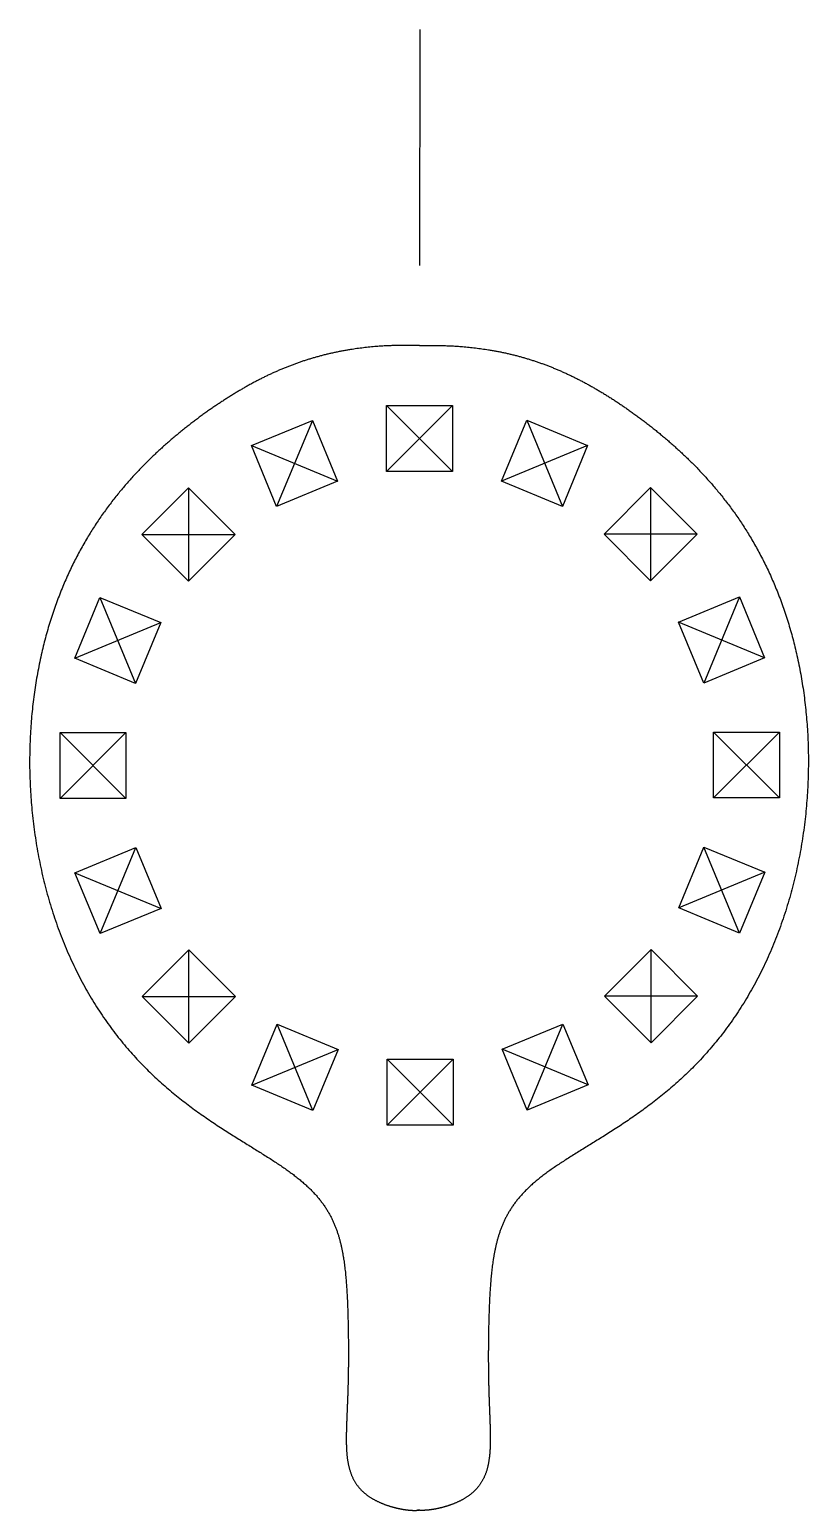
# Model space of a CAD drawing. Header units: millimetres. Extents: x -133 to 132, y -253 to 250.
import ezdxf

# ---------------------------------------------------------------- set-up
doc = ezdxf.new("R2010")
doc.units = ezdxf.units.MM
doc.layers.get('0').update_dxf_attribs({"linetype": 'CONTINUOUS'})

msp = doc.modelspace()

# ---------------------------------------------------------------- linework, layer by layer
for p, q in [((0, 250), (-0.09, 169.87)), ((-11.29, 99.85), (-11.29, 122.25)), ((11.11, 122.25), (-11.29, 99.85)), ((-11.29, 122.25), (11.11, 99.85)), ((-11.29, 122.25), (11.11, 122.25)), ((11.11, 122.25), (11.11, 99.85)), ((-57.21, 108.62), (-36.51, 117.19)), ((-36.51, 117.19), (-48.64, 87.93)), ((-36.51, 117.19), (-27.94, 96.5)), ((27.78, 96.56), (36.35, 117.26)), ((36.35, 117.26), (48.48, 87.99)), ((36.35, 117.26), (57.05, 108.69)), ((-48.64, 87.93), (-57.21, 108.62)), ((-57.21, 108.62), (-27.94, 96.5)), ((57.05, 108.69), (27.78, 96.56)), ((57.05, 108.69), (48.48, 87.99)), ((-27.94, 96.5), (-48.64, 87.93)), ((11.11, 99.85), (-11.29, 99.85)), ((48.48, 87.99), (27.78, 96.56)), ((-94.42, 78.46), (-78.58, 94.3)), ((-78.58, 94.3), (-78.58, 62.62)), ((-78.58, 94.3), (-62.74, 78.46)), ((62.62, 78.58), (78.46, 94.42)), ((78.46, 94.42), (78.46, 62.74)), ((78.46, 94.42), (94.3, 78.58)), ((-78.58, 62.62), (-94.42, 78.46)), ((-94.42, 78.46), (-62.74, 78.46)), ((-62.74, 78.46), (-78.58, 62.62)), ((94.3, 78.58), (62.62, 78.58)), ((78.46, 62.74), (62.62, 78.58)), ((94.3, 78.58), (78.46, 62.74)), ((-117.26, 36.35), (-108.69, 57.05)), ((-108.69, 57.05), (-96.56, 27.78)), ((-108.69, 57.05), (-87.99, 48.48)), ((87.93, 48.64), (108.62, 57.21)), ((108.62, 57.21), (96.5, 27.94)), ((108.62, 57.21), (117.19, 36.51)), ((-117.26, 36.35), (-87.99, 48.48)), ((-87.99, 48.48), (-96.56, 27.78)), ((117.19, 36.51), (87.93, 48.64)), ((96.5, 27.94), (87.93, 48.64)), ((-96.56, 27.78), (-117.26, 36.35)), ((117.19, 36.51), (96.5, 27.94)), ((-122.25, 11.11), (-99.85, -11.29)), ((-122.25, 11.11), (-99.85, 11.11)), ((-122.25, -11.29), (-99.85, 11.11)), ((-122.25, -11.29), (-122.25, 11.11)), ((-99.85, 11.11), (-99.85, -11.29)), ((99.85, 11.29), (122.25, 11.29)), ((122.25, -11.11), (99.85, 11.29)), ((122.25, 11.29), (99.85, -11.11)), ((99.85, -11.11), (99.85, 11.29)), ((122.25, 11.29), (122.25, -11.11)), ((-99.85, -11.29), (-122.25, -11.29)), ((122.25, -11.11), (99.85, -11.11)), ((-117.19, -36.51), (-96.5, -27.94)), ((-108.62, -57.21), (-96.5, -27.94)), ((-96.5, -27.94), (-87.93, -48.64)), ((87.99, -48.48), (96.56, -27.78)), ((96.56, -27.78), (117.26, -36.35)), ((108.69, -57.05), (96.56, -27.78)), ((-117.19, -36.51), (-87.93, -48.64)), ((-108.62, -57.21), (-117.19, -36.51)), ((117.26, -36.35), (87.99, -48.48)), ((117.26, -36.35), (108.69, -57.05)), ((-87.93, -48.64), (-108.62, -57.21)), ((108.69, -57.05), (87.99, -48.48)), ((-94.3, -78.58), (-78.46, -62.74)), ((-78.46, -94.42), (-78.46, -62.74)), ((-78.46, -62.74), (-62.62, -78.58)), ((62.74, -78.46), (78.58, -62.62)), ((78.58, -62.62), (94.42, -78.46)), ((78.58, -94.3), (78.58, -62.62)), ((-94.3, -78.58), (-62.62, -78.58)), ((-78.46, -94.42), (-94.3, -78.58)), ((-62.62, -78.58), (-78.46, -94.42)), ((78.58, -94.3), (62.74, -78.46)), ((94.42, -78.46), (62.74, -78.46)), ((94.42, -78.46), (78.58, -94.3)), ((-57.05, -108.69), (-48.48, -87.99)), ((-36.35, -117.26), (-48.48, -87.99)), ((-48.48, -87.99), (-27.78, -96.56)), ((27.94, -96.5), (48.64, -87.93)), ((36.51, -117.19), (48.64, -87.93)), ((48.64, -87.93), (57.21, -108.62)), ((-57.05, -108.69), (-27.78, -96.56)), ((-27.78, -96.56), (-36.35, -117.26)), ((-11.11, -122.25), (-11.11, -99.85)), ((-11.11, -99.85), (11.29, -99.85)), ((11.29, -122.25), (-11.11, -99.85)), ((-11.11, -122.25), (11.29, -99.85)), ((11.29, -99.85), (11.29, -122.25)), ((36.51, -117.19), (27.94, -96.5)), ((57.21, -108.62), (27.94, -96.5)), ((-36.35, -117.26), (-57.05, -108.69)), ((57.21, -108.62), (36.51, -117.19)), ((11.29, -122.25), (-11.11, -122.25))]:
    msp.add_line(p, q)
for points in [[(-0.11, 142.63), (-2.45, 142.7), (-7.06, 142.76), (-13.8, 142.55), (-22.46, 141.7), (-32.77, 139.64), (-42.64, 136.58), (-52.19, 132.51), (-61.53, 127.43), (-70.78, 121.45), (-80.04, 114.59), (-89.23, 106.76), (-98.18, 97.8), (-106.67, 87.5), (-114.41, 75.7), (-121.14, 62.3), (-126.56, 47.32), (-130.45, 30.94), (-132.63, 13.48), (-132.96, -4.61), (-131.4, -22.83), (-127.92, -40.66), (-122.6, -57.6), (-115.58, -73.19), (-107.08, -87.1), (-97.4, -99.11), (-86.95, -109.21), (-76.2, -117.58), (-65.66, -124.55), (-55.83, -130.51), (-47.15, -135.91), (-39.94, -141.16), (-34.36, -146.59), (-30.37, -152.4), (-27.73, -158.64), (-26.12, -165.28), (-25.19, -172.23), (-24.68, -179.37), (-24.41, -186.62), (-24.27, -193.87), (-24.23, -201.07), (-24.3, -208.21), (-24.52, -215.28), (-24.84, -222.25), (-25.1, -229.04), (-24.91, -235.41), (-23.72, -241.03), (-21.13, -245.59), (-17.13, -248.96), (-12.34, -251.23), (-7.55, -252.61), (-4.23, -253.14), (-2.1, -253.24), (-0.84, -253.18), (-0.26, -253.11)], [(-0.11, 142.63), (2.22, 142.7), (6.83, 142.74), (13.57, 142.52), (22.23, 141.65), (32.53, 139.57), (42.4, 136.49), (51.94, 132.4), (61.26, 127.3), (70.51, 121.3), (79.75, 114.42), (88.92, 106.57), (97.85, 97.59), (106.32, 87.27), (114.04, 75.46), (120.73, 62.05), (126.12, 47.05), (129.98, 30.66), (132.12, 13.2), (132.42, -4.89), (130.81, -23.11), (127.3, -40.93), (121.94, -57.86), (114.89, -73.44), (106.36, -87.32), (96.66, -99.32), (86.18, -109.39), (75.41, -117.74), (64.86, -124.69), (55.02, -130.63), (46.33, -136.01), (39.1, -141.24), (33.51, -146.66), (29.51, -152.46), (26.86, -158.7), (25.23, -165.34), (24.29, -172.28), (23.76, -179.42), (23.47, -186.67), (23.32, -193.92), (23.26, -201.12), (23.32, -208.26), (23.52, -215.33), (23.82, -222.3), (24.07, -229.09), (23.87, -235.46), (22.67, -241.08), (20.07, -245.64), (16.07, -249), (11.27, -251.26), (6.48, -252.63), (3.15, -253.15), (1.02, -253.25), (-0.23, -253.18), (-0.82, -253.11)]]:
    msp.add_open_spline(points, degree=5)

doc.saveas('drawing.dxf')
